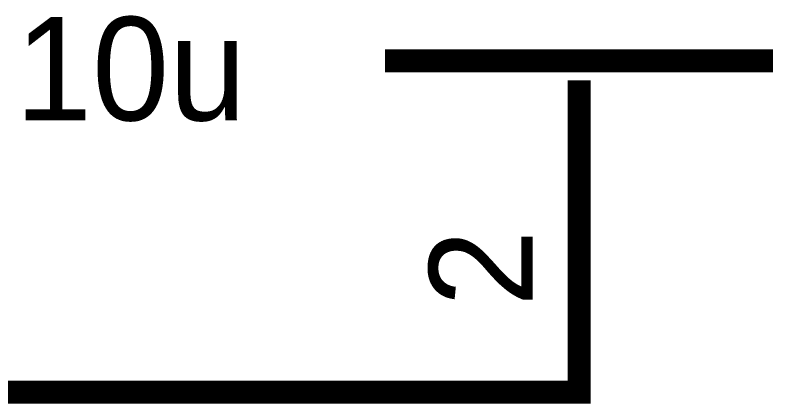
# Model space of a CAD drawing. Header units: inches. Extents: x 0 to 9.5, y -0.01 to 7.51.
# Drawn here: x 8.0091 to 8.4049, y 3.5936 to 3.7934 of the extents above; entities that cross this region are included whole.
import ezdxf

# ---------------------------------------------------------------- set-up
doc = ezdxf.new("R2010")
doc.units = ezdxf.units.IN
doc.header["$MEASUREMENT"] = 0
doc.layers.add('Sheet', color=255, linetype='Continuous')

msp = doc.modelspace()

# ---------------------------------------------------------------- linework, layer by layer
at = {"layer": 'Sheet'}
for points in [[(8.39903, 3.76998, 0.0118, 0.0118, 0), (8.19934, 3.76998, 0.0118, 0.0118, 0)], [(8.29919, 3.75999, 0.0118, 0.0118, 0), (8.29919, 3.6994, 0.0118, 0.0118, 0)], [(8.29919, 3.75999, 0.0118, 0.0118, 0), (8.29919, 3.75, 0.0118, 0.0118, 0)], [(8.29919, 3.6994, 0.0118, 0.0118, 0), (8.29919, 3.59952, 0.0118, 0.0118, 0), (7.89914, 3.59952, 0.0118, 0.0118, 0), (6.59981, 3.59952, 0.0118, 0.0118, 0), (5.69987, 3.59952, 0.0118, 0.0118, 0), (5.69987, 3.6994, 0.0118, 0.0118, 0)]]:
    msp.add_lwpolyline(points, format="xyseb", dxfattribs=at)

# ---------------------------------------------------------------- texts
msp.add_text('10u', height=0.053267, dxfattribs=at).set_placement((8.00897, 3.73935))
msp.add_text('2', height=0.05327, rotation=90, dxfattribs=at).set_placement((8.27522, 3.64347))

doc.saveas('drawing.dxf')
